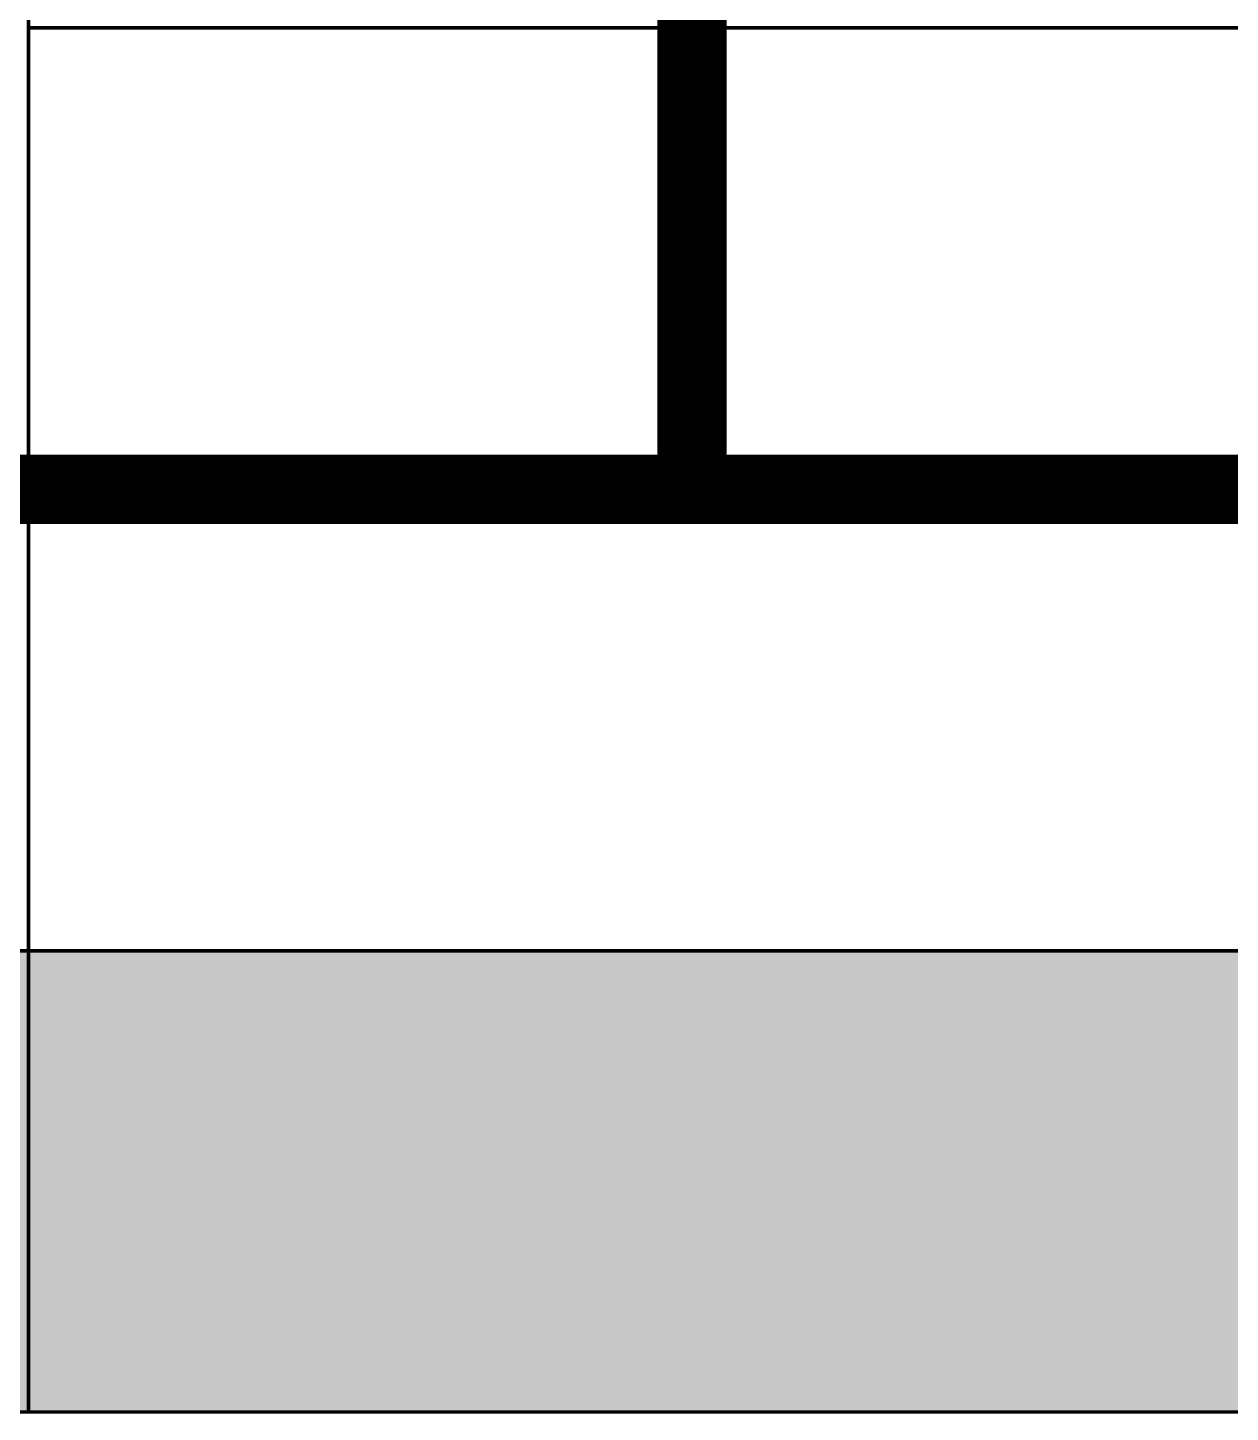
# Model space of a CAD drawing. Header units: millimetres. Extents: x -116965 to 323937, y 291661 to 566926.
# Drawn here: x -42532.3 to -42271.7, y 328239.9 to 328539.8 of the extents above; entities that cross this region are included whole.
import ezdxf

# ---------------------------------------------------------------- set-up
doc = ezdxf.new("R2010")
doc.units = ezdxf.units.MM
doc.layers.get('0').update_dxf_attribs({"lineweight": 18})
doc.layers.add('C00-00-00', color=7, linetype='Continuous')
doc.layers.add('C34-3A-40', color=7, linetype='Continuous', true_color=0x343a40)
doc.layers.add('C62-64-69', color=7, linetype='Continuous', true_color=0x626469)

msp = doc.modelspace()

# ---------------------------------------------------------------- hatches: boundary and pattern name
at = {"layer": 'C34-3A-40'}
h = msp.add_hatch(color=256, dxfattribs=at)
h.dxf.hatch_style = 2
h.paths.add_polyline_path([(-42732.113883, 328339.849361), (-42532.141802, 328339.849361), (-42532.141802, 328239.863317), (-42732.113883, 328239.863317)])
h = msp.add_hatch(color=256, dxfattribs=at)
h.dxf.hatch_style = 2
h.paths.add_polyline_path([(-42532.141802, 328339.849361), (-41832.239512, 328339.849361), (-41832.239512, 328239.863317), (-42532.141802, 328239.863317)])
at = {"layer": 'C62-64-69'}
h = msp.add_hatch(color=256, dxfattribs=at)
h.dxf.hatch_style = 2
h.paths.add_polyline_path([(-42532.141802, 328330.850618), (-42500.146271, 328330.850618), (-42500.146271, 328323.851592), (-42532.141802, 328323.851592)])
h = msp.add_hatch(color=256, dxfattribs=at)
h.dxf.hatch_style = 2
h.paths.add_polyline_path([(-42500.146271, 328330.850618), (-42468.150737, 328330.850618), (-42468.150737, 328323.851592), (-42500.146271, 328323.851592)])
h = msp.add_hatch(color=256, dxfattribs=at)
h.dxf.hatch_style = 2
h.paths.add_polyline_path([(-42500.146271, 328330.850618), (-42468.150737, 328330.850618), (-42468.150737, 328323.851592), (-42500.146271, 328323.851592)])
h = msp.add_hatch(color=256, dxfattribs=at)
h.dxf.hatch_style = 2
h.paths.add_polyline_path([(-42468.150737, 328330.850618), (-42436.155202, 328330.850618), (-42436.155202, 328323.851592), (-42468.150737, 328323.851592)])
h = msp.add_hatch(color=256, dxfattribs=at)
h.dxf.hatch_style = 2
h.paths.add_polyline_path([(-42468.150737, 328330.850618), (-42436.155202, 328330.850618), (-42436.155202, 328323.851592), (-42468.150737, 328323.851592)])
h = msp.add_hatch(color=256, dxfattribs=at)
h.dxf.hatch_style = 2
h.paths.add_polyline_path([(-42436.155202, 328330.850618), (-42404.159671, 328330.850618), (-42404.159671, 328323.851592), (-42436.155202, 328323.851592)])
h = msp.add_hatch(color=256, dxfattribs=at)
h.dxf.hatch_style = 2
h.paths.add_polyline_path([(-42404.159671, 328330.850618), (-42372.164137, 328330.850618), (-42372.164137, 328323.851592), (-42404.159671, 328323.851592)])
h = msp.add_hatch(color=256, dxfattribs=at)
h.dxf.hatch_style = 2
h.paths.add_polyline_path([(-42404.159671, 328330.850618), (-42372.164137, 328330.850618), (-42372.164137, 328323.851592), (-42404.159671, 328323.851592)])
h = msp.add_hatch(color=256, dxfattribs=at)
h.dxf.hatch_style = 2
h.paths.add_polyline_path([(-42372.164137, 328330.850618), (-42340.168602, 328330.850618), (-42340.168602, 328323.851592), (-42372.164137, 328323.851592)])
h = msp.add_hatch(color=256, dxfattribs=at)
h.dxf.hatch_style = 2
h.paths.add_polyline_path([(-42372.164137, 328330.850618), (-42340.168602, 328330.850618), (-42340.168602, 328323.851592), (-42372.164137, 328323.851592)])
h = msp.add_hatch(color=256, dxfattribs=at)
h.dxf.hatch_style = 2
h.paths.add_polyline_path([(-42340.168602, 328330.850618), (-42308.173071, 328330.850618), (-42308.173071, 328323.851592), (-42340.168602, 328323.851592)])
h = msp.add_hatch(color=256, dxfattribs=at)
h.dxf.hatch_style = 2
h.paths.add_polyline_path([(-42340.168602, 328330.850618), (-42308.173071, 328330.850618), (-42308.173071, 328323.851592), (-42340.168602, 328323.851592)])
h = msp.add_hatch(color=256, dxfattribs=at)
h.dxf.hatch_style = 2
h.paths.add_polyline_path([(-42308.173071, 328330.850618), (-42276.177537, 328330.850618), (-42276.177537, 328323.851592), (-42308.173071, 328323.851592)])
h = msp.add_hatch(color=256, dxfattribs=at)
h.dxf.hatch_style = 2
h.paths.add_polyline_path([(-42308.173071, 328330.850618), (-42276.177537, 328330.850618), (-42276.177537, 328323.851592), (-42308.173071, 328323.851592)])
h = msp.add_hatch(color=256, dxfattribs=at)
h.dxf.hatch_style = 2
h.paths.add_polyline_path([(-42276.177537, 328330.850618), (-42244.182002, 328330.850618), (-42244.182002, 328323.851592), (-42276.177537, 328323.851592)])
h = msp.add_hatch(color=256, dxfattribs=at)
h.dxf.hatch_style = 2
h.paths.add_polyline_path([(-42532.141802, 328323.851592), (-42500.146271, 328323.851592), (-42500.146271, 328321.851874), (-42532.141802, 328321.851874)])
h = msp.add_hatch(color=256, dxfattribs=at)
h.dxf.hatch_style = 2
h.paths.add_polyline_path([(-42500.146271, 328323.851592), (-42468.150737, 328323.851592), (-42468.150737, 328321.851874), (-42500.146271, 328321.851874)])
h = msp.add_hatch(color=256, dxfattribs=at)
h.dxf.hatch_style = 2
h.paths.add_polyline_path([(-42500.146271, 328323.851592), (-42468.150737, 328323.851592), (-42468.150737, 328321.851874), (-42500.146271, 328321.851874)])
h = msp.add_hatch(color=256, dxfattribs=at)
h.dxf.hatch_style = 2
h.paths.add_polyline_path([(-42468.150737, 328323.851592), (-42436.155202, 328323.851592), (-42436.155202, 328321.851874), (-42468.150737, 328321.851874)])
h = msp.add_hatch(color=256, dxfattribs=at)
h.dxf.hatch_style = 2
h.paths.add_polyline_path([(-42468.150737, 328323.851592), (-42436.155202, 328323.851592), (-42436.155202, 328321.851874), (-42468.150737, 328321.851874)])
h = msp.add_hatch(color=256, dxfattribs=at)
h.dxf.hatch_style = 2
h.paths.add_polyline_path([(-42436.155202, 328323.851592), (-42404.159671, 328323.851592), (-42404.159671, 328321.851874), (-42436.155202, 328321.851874)])
h = msp.add_hatch(color=256, dxfattribs=at)
h.dxf.hatch_style = 2
h.paths.add_polyline_path([(-42404.159671, 328323.851592), (-42372.164137, 328323.851592), (-42372.164137, 328321.851874), (-42404.159671, 328321.851874)])
h = msp.add_hatch(color=256, dxfattribs=at)
h.dxf.hatch_style = 2
h.paths.add_polyline_path([(-42404.159671, 328323.851592), (-42372.164137, 328323.851592), (-42372.164137, 328321.851874), (-42404.159671, 328321.851874)])
h = msp.add_hatch(color=256, dxfattribs=at)
h.dxf.hatch_style = 2
h.paths.add_polyline_path([(-42372.164137, 328323.851592), (-42340.168602, 328323.851592), (-42340.168602, 328321.851874), (-42372.164137, 328321.851874)])
h = msp.add_hatch(color=256, dxfattribs=at)
h.dxf.hatch_style = 2
h.paths.add_polyline_path([(-42372.164137, 328323.851592), (-42340.168602, 328323.851592), (-42340.168602, 328321.851874), (-42372.164137, 328321.851874)])
h = msp.add_hatch(color=256, dxfattribs=at)
h.dxf.hatch_style = 2
h.paths.add_polyline_path([(-42340.168602, 328323.851592), (-42308.173071, 328323.851592), (-42308.173071, 328321.851874), (-42340.168602, 328321.851874)])
h = msp.add_hatch(color=256, dxfattribs=at)
h.dxf.hatch_style = 2
h.paths.add_polyline_path([(-42340.168602, 328323.851592), (-42308.173071, 328323.851592), (-42308.173071, 328321.851874), (-42340.168602, 328321.851874)])
h = msp.add_hatch(color=256, dxfattribs=at)
h.dxf.hatch_style = 2
h.paths.add_polyline_path([(-42308.173071, 328323.851592), (-42276.177537, 328323.851592), (-42276.177537, 328321.851874), (-42308.173071, 328321.851874)])
h = msp.add_hatch(color=256, dxfattribs=at)
h.dxf.hatch_style = 2
h.paths.add_polyline_path([(-42308.173071, 328323.851592), (-42276.177537, 328323.851592), (-42276.177537, 328321.851874), (-42308.173071, 328321.851874)])
h = msp.add_hatch(color=256, dxfattribs=at)
h.dxf.hatch_style = 2
h.paths.add_polyline_path([(-42276.177537, 328323.851592), (-42244.182002, 328323.851592), (-42244.182002, 328321.851874), (-42276.177537, 328321.851874)])
h = msp.add_hatch(color=256, dxfattribs=at)
h.dxf.hatch_style = 2
h.paths.add_polyline_path([(-42532.141802, 328321.851874), (-42500.146271, 328321.851874), (-42500.146271, 328314.852848), (-42532.141802, 328314.852848)])
h = msp.add_hatch(color=256, dxfattribs=at)
h.dxf.hatch_style = 2
h.paths.add_polyline_path([(-42500.146271, 328321.851874), (-42468.150737, 328321.851874), (-42468.150737, 328314.852848), (-42500.146271, 328314.852848)])
h = msp.add_hatch(color=256, dxfattribs=at)
h.dxf.hatch_style = 2
h.paths.add_polyline_path([(-42500.146271, 328321.851874), (-42468.150737, 328321.851874), (-42468.150737, 328314.852848), (-42500.146271, 328314.852848)])
h = msp.add_hatch(color=256, dxfattribs=at)
h.dxf.hatch_style = 2
h.paths.add_polyline_path([(-42468.150737, 328321.851874), (-42436.155202, 328321.851874), (-42436.155202, 328314.852848), (-42468.150737, 328314.852848)])
h = msp.add_hatch(color=256, dxfattribs=at)
h.dxf.hatch_style = 2
h.paths.add_polyline_path([(-42468.150737, 328321.851874), (-42436.155202, 328321.851874), (-42436.155202, 328314.852848), (-42468.150737, 328314.852848)])
h = msp.add_hatch(color=256, dxfattribs=at)
h.dxf.hatch_style = 2
h.paths.add_polyline_path([(-42436.155202, 328321.851874), (-42404.159671, 328321.851874), (-42404.159671, 328314.852848), (-42436.155202, 328314.852848)])
h = msp.add_hatch(color=256, dxfattribs=at)
h.dxf.hatch_style = 2
h.paths.add_polyline_path([(-42404.159671, 328321.851874), (-42372.164137, 328321.851874), (-42372.164137, 328314.852848), (-42404.159671, 328314.852848)])
h = msp.add_hatch(color=256, dxfattribs=at)
h.dxf.hatch_style = 2
h.paths.add_polyline_path([(-42404.159671, 328321.851874), (-42372.164137, 328321.851874), (-42372.164137, 328314.852848), (-42404.159671, 328314.852848)])
h = msp.add_hatch(color=256, dxfattribs=at)
h.dxf.hatch_style = 2
h.paths.add_polyline_path([(-42372.164137, 328321.851874), (-42340.168602, 328321.851874), (-42340.168602, 328314.852848), (-42372.164137, 328314.852848)])
h = msp.add_hatch(color=256, dxfattribs=at)
h.dxf.hatch_style = 2
h.paths.add_polyline_path([(-42372.164137, 328321.851874), (-42340.168602, 328321.851874), (-42340.168602, 328314.852848), (-42372.164137, 328314.852848)])
h = msp.add_hatch(color=256, dxfattribs=at)
h.dxf.hatch_style = 2
h.paths.add_polyline_path([(-42340.168602, 328321.851874), (-42308.173071, 328321.851874), (-42308.173071, 328314.852848), (-42340.168602, 328314.852848)])
h = msp.add_hatch(color=256, dxfattribs=at)
h.dxf.hatch_style = 2
h.paths.add_polyline_path([(-42340.168602, 328321.851874), (-42308.173071, 328321.851874), (-42308.173071, 328314.852848), (-42340.168602, 328314.852848)])
h = msp.add_hatch(color=256, dxfattribs=at)
h.dxf.hatch_style = 2
h.paths.add_polyline_path([(-42308.173071, 328321.851874), (-42276.177537, 328321.851874), (-42276.177537, 328314.852848), (-42308.173071, 328314.852848)])
h = msp.add_hatch(color=256, dxfattribs=at)
h.dxf.hatch_style = 2
h.paths.add_polyline_path([(-42308.173071, 328321.851874), (-42276.177537, 328321.851874), (-42276.177537, 328314.852848), (-42308.173071, 328314.852848)])
h = msp.add_hatch(color=256, dxfattribs=at)
h.dxf.hatch_style = 2
h.paths.add_polyline_path([(-42276.177537, 328321.851874), (-42244.182002, 328321.851874), (-42244.182002, 328314.852848), (-42276.177537, 328314.852848)])
h = msp.add_hatch(color=256, dxfattribs=at)
h.dxf.hatch_style = 2
h.paths.add_polyline_path([(-42532.141802, 328314.852848), (-42500.146271, 328314.852848), (-42500.146271, 328312.85313), (-42532.141802, 328312.85313)])
h = msp.add_hatch(color=256, dxfattribs=at)
h.dxf.hatch_style = 2
h.paths.add_polyline_path([(-42500.146271, 328314.852848), (-42468.150737, 328314.852848), (-42468.150737, 328312.85313), (-42500.146271, 328312.85313)])
h = msp.add_hatch(color=256, dxfattribs=at)
h.dxf.hatch_style = 2
h.paths.add_polyline_path([(-42500.146271, 328314.852848), (-42468.150737, 328314.852848), (-42468.150737, 328312.85313), (-42500.146271, 328312.85313)])
h = msp.add_hatch(color=256, dxfattribs=at)
h.dxf.hatch_style = 2
h.paths.add_polyline_path([(-42468.150737, 328314.852848), (-42436.155202, 328314.852848), (-42436.155202, 328312.85313), (-42468.150737, 328312.85313)])
h = msp.add_hatch(color=256, dxfattribs=at)
h.dxf.hatch_style = 2
h.paths.add_polyline_path([(-42468.150737, 328314.852848), (-42436.155202, 328314.852848), (-42436.155202, 328312.85313), (-42468.150737, 328312.85313)])
h = msp.add_hatch(color=256, dxfattribs=at)
h.dxf.hatch_style = 2
h.paths.add_polyline_path([(-42436.155202, 328314.852848), (-42404.159671, 328314.852848), (-42404.159671, 328312.85313), (-42436.155202, 328312.85313)])
h = msp.add_hatch(color=256, dxfattribs=at)
h.dxf.hatch_style = 2
h.paths.add_polyline_path([(-42404.159671, 328314.852848), (-42372.164137, 328314.852848), (-42372.164137, 328312.85313), (-42404.159671, 328312.85313)])
h = msp.add_hatch(color=256, dxfattribs=at)
h.dxf.hatch_style = 2
h.paths.add_polyline_path([(-42404.159671, 328314.852848), (-42372.164137, 328314.852848), (-42372.164137, 328312.85313), (-42404.159671, 328312.85313)])
h = msp.add_hatch(color=256, dxfattribs=at)
h.dxf.hatch_style = 2
h.paths.add_polyline_path([(-42372.164137, 328314.852848), (-42340.168602, 328314.852848), (-42340.168602, 328312.85313), (-42372.164137, 328312.85313)])
h = msp.add_hatch(color=256, dxfattribs=at)
h.dxf.hatch_style = 2
h.paths.add_polyline_path([(-42372.164137, 328314.852848), (-42340.168602, 328314.852848), (-42340.168602, 328312.85313), (-42372.164137, 328312.85313)])
h = msp.add_hatch(color=256, dxfattribs=at)
h.dxf.hatch_style = 2
h.paths.add_polyline_path([(-42340.168602, 328314.852848), (-42308.173071, 328314.852848), (-42308.173071, 328312.85313), (-42340.168602, 328312.85313)])
h = msp.add_hatch(color=256, dxfattribs=at)
h.dxf.hatch_style = 2
h.paths.add_polyline_path([(-42340.168602, 328314.852848), (-42308.173071, 328314.852848), (-42308.173071, 328312.85313), (-42340.168602, 328312.85313)])
h = msp.add_hatch(color=256, dxfattribs=at)
h.dxf.hatch_style = 2
h.paths.add_polyline_path([(-42308.173071, 328314.852848), (-42276.177537, 328314.852848), (-42276.177537, 328312.85313), (-42308.173071, 328312.85313)])
h = msp.add_hatch(color=256, dxfattribs=at)
h.dxf.hatch_style = 2
h.paths.add_polyline_path([(-42308.173071, 328314.852848), (-42276.177537, 328314.852848), (-42276.177537, 328312.85313), (-42308.173071, 328312.85313)])
h = msp.add_hatch(color=256, dxfattribs=at)
h.dxf.hatch_style = 2
h.paths.add_polyline_path([(-42276.177537, 328314.852848), (-42244.182002, 328314.852848), (-42244.182002, 328312.85313), (-42276.177537, 328312.85313)])
h = msp.add_hatch(color=256, dxfattribs=at)
h.dxf.hatch_style = 2
h.paths.add_polyline_path([(-42532.141802, 328312.85313), (-42500.146271, 328312.85313), (-42500.146271, 328305.854105), (-42532.141802, 328305.854105)])
h = msp.add_hatch(color=256, dxfattribs=at)
h.dxf.hatch_style = 2
h.paths.add_polyline_path([(-42500.146271, 328312.85313), (-42468.150737, 328312.85313), (-42468.150737, 328305.854105), (-42500.146271, 328305.854105)])
h = msp.add_hatch(color=256, dxfattribs=at)
h.dxf.hatch_style = 2
h.paths.add_polyline_path([(-42500.146271, 328312.85313), (-42468.150737, 328312.85313), (-42468.150737, 328305.854105), (-42500.146271, 328305.854105)])
h = msp.add_hatch(color=256, dxfattribs=at)
h.dxf.hatch_style = 2
h.paths.add_polyline_path([(-42468.150737, 328312.85313), (-42436.155202, 328312.85313), (-42436.155202, 328305.854105), (-42468.150737, 328305.854105)])
h = msp.add_hatch(color=256, dxfattribs=at)
h.dxf.hatch_style = 2
h.paths.add_polyline_path([(-42468.150737, 328312.85313), (-42436.155202, 328312.85313), (-42436.155202, 328305.854105), (-42468.150737, 328305.854105)])
h = msp.add_hatch(color=256, dxfattribs=at)
h.dxf.hatch_style = 2
h.paths.add_polyline_path([(-42436.155202, 328312.85313), (-42404.159671, 328312.85313), (-42404.159671, 328305.854105), (-42436.155202, 328305.854105)])
h = msp.add_hatch(color=256, dxfattribs=at)
h.dxf.hatch_style = 2
h.paths.add_polyline_path([(-42404.159671, 328312.85313), (-42372.164137, 328312.85313), (-42372.164137, 328305.854105), (-42404.159671, 328305.854105)])
h = msp.add_hatch(color=256, dxfattribs=at)
h.dxf.hatch_style = 2
h.paths.add_polyline_path([(-42404.159671, 328312.85313), (-42372.164137, 328312.85313), (-42372.164137, 328305.854105), (-42404.159671, 328305.854105)])
h = msp.add_hatch(color=256, dxfattribs=at)
h.dxf.hatch_style = 2
h.paths.add_polyline_path([(-42372.164137, 328312.85313), (-42340.168602, 328312.85313), (-42340.168602, 328305.854105), (-42372.164137, 328305.854105)])
h = msp.add_hatch(color=256, dxfattribs=at)
h.dxf.hatch_style = 2
h.paths.add_polyline_path([(-42372.164137, 328312.85313), (-42340.168602, 328312.85313), (-42340.168602, 328305.854105), (-42372.164137, 328305.854105)])
h = msp.add_hatch(color=256, dxfattribs=at)
h.dxf.hatch_style = 2
h.paths.add_polyline_path([(-42340.168602, 328312.85313), (-42308.173071, 328312.85313), (-42308.173071, 328305.854105), (-42340.168602, 328305.854105)])
h = msp.add_hatch(color=256, dxfattribs=at)
h.dxf.hatch_style = 2
h.paths.add_polyline_path([(-42340.168602, 328312.85313), (-42308.173071, 328312.85313), (-42308.173071, 328305.854105), (-42340.168602, 328305.854105)])
h = msp.add_hatch(color=256, dxfattribs=at)
h.dxf.hatch_style = 2
h.paths.add_polyline_path([(-42308.173071, 328312.85313), (-42276.177537, 328312.85313), (-42276.177537, 328305.854105), (-42308.173071, 328305.854105)])
h = msp.add_hatch(color=256, dxfattribs=at)
h.dxf.hatch_style = 2
h.paths.add_polyline_path([(-42308.173071, 328312.85313), (-42276.177537, 328312.85313), (-42276.177537, 328305.854105), (-42308.173071, 328305.854105)])
h = msp.add_hatch(color=256, dxfattribs=at)
h.dxf.hatch_style = 2
h.paths.add_polyline_path([(-42276.177537, 328312.85313), (-42244.182002, 328312.85313), (-42244.182002, 328305.854105), (-42276.177537, 328305.854105)])
h = msp.add_hatch(color=256, dxfattribs=at)
h.dxf.hatch_style = 2
h.paths.add_polyline_path([(-42532.141802, 328305.854105), (-42500.146271, 328305.854105), (-42500.146271, 328303.854386), (-42532.141802, 328303.854386)])
h = msp.add_hatch(color=256, dxfattribs=at)
h.dxf.hatch_style = 2
h.paths.add_polyline_path([(-42500.146271, 328305.854105), (-42468.150737, 328305.854105), (-42468.150737, 328303.854386), (-42500.146271, 328303.854386)])
h = msp.add_hatch(color=256, dxfattribs=at)
h.dxf.hatch_style = 2
h.paths.add_polyline_path([(-42500.146271, 328305.854105), (-42468.150737, 328305.854105), (-42468.150737, 328303.854386), (-42500.146271, 328303.854386)])
h = msp.add_hatch(color=256, dxfattribs=at)
h.dxf.hatch_style = 2
h.paths.add_polyline_path([(-42468.150737, 328305.854105), (-42436.155202, 328305.854105), (-42436.155202, 328303.854386), (-42468.150737, 328303.854386)])
h = msp.add_hatch(color=256, dxfattribs=at)
h.dxf.hatch_style = 2
h.paths.add_polyline_path([(-42468.150737, 328305.854105), (-42436.155202, 328305.854105), (-42436.155202, 328303.854386), (-42468.150737, 328303.854386)])
h = msp.add_hatch(color=256, dxfattribs=at)
h.dxf.hatch_style = 2
h.paths.add_polyline_path([(-42436.155202, 328305.854105), (-42404.159671, 328305.854105), (-42404.159671, 328303.854386), (-42436.155202, 328303.854386)])
h = msp.add_hatch(color=256, dxfattribs=at)
h.dxf.hatch_style = 2
h.paths.add_polyline_path([(-42404.159671, 328305.854105), (-42372.164137, 328305.854105), (-42372.164137, 328303.854386), (-42404.159671, 328303.854386)])
h = msp.add_hatch(color=256, dxfattribs=at)
h.dxf.hatch_style = 2
h.paths.add_polyline_path([(-42404.159671, 328305.854105), (-42372.164137, 328305.854105), (-42372.164137, 328303.854386), (-42404.159671, 328303.854386)])
h = msp.add_hatch(color=256, dxfattribs=at)
h.dxf.hatch_style = 2
h.paths.add_polyline_path([(-42372.164137, 328305.854105), (-42340.168602, 328305.854105), (-42340.168602, 328303.854386), (-42372.164137, 328303.854386)])
h = msp.add_hatch(color=256, dxfattribs=at)
h.dxf.hatch_style = 2
h.paths.add_polyline_path([(-42372.164137, 328305.854105), (-42340.168602, 328305.854105), (-42340.168602, 328303.854386), (-42372.164137, 328303.854386)])
h = msp.add_hatch(color=256, dxfattribs=at)
h.dxf.hatch_style = 2
h.paths.add_polyline_path([(-42340.168602, 328305.854105), (-42308.173071, 328305.854105), (-42308.173071, 328303.854386), (-42340.168602, 328303.854386)])
h = msp.add_hatch(color=256, dxfattribs=at)
h.dxf.hatch_style = 2
h.paths.add_polyline_path([(-42340.168602, 328305.854105), (-42308.173071, 328305.854105), (-42308.173071, 328303.854386), (-42340.168602, 328303.854386)])
h = msp.add_hatch(color=256, dxfattribs=at)
h.dxf.hatch_style = 2
h.paths.add_polyline_path([(-42308.173071, 328305.854105), (-42276.177537, 328305.854105), (-42276.177537, 328303.854386), (-42308.173071, 328303.854386)])
h = msp.add_hatch(color=256, dxfattribs=at)
h.dxf.hatch_style = 2
h.paths.add_polyline_path([(-42308.173071, 328305.854105), (-42276.177537, 328305.854105), (-42276.177537, 328303.854386), (-42308.173071, 328303.854386)])
h = msp.add_hatch(color=256, dxfattribs=at)
h.dxf.hatch_style = 2
h.paths.add_polyline_path([(-42276.177537, 328305.854105), (-42244.182002, 328305.854105), (-42244.182002, 328303.854386), (-42276.177537, 328303.854386)])
h = msp.add_hatch(color=256, dxfattribs=at)
h.dxf.hatch_style = 2
h.paths.add_polyline_path([(-42532.141802, 328303.854386), (-42500.146271, 328303.854386), (-42500.146271, 328296.855361), (-42532.141802, 328296.855361)])
h = msp.add_hatch(color=256, dxfattribs=at)
h.dxf.hatch_style = 2
h.paths.add_polyline_path([(-42500.146271, 328303.854386), (-42468.150737, 328303.854386), (-42468.150737, 328296.855361), (-42500.146271, 328296.855361)])
h = msp.add_hatch(color=256, dxfattribs=at)
h.dxf.hatch_style = 2
h.paths.add_polyline_path([(-42500.146271, 328303.854386), (-42468.150737, 328303.854386), (-42468.150737, 328296.855361), (-42500.146271, 328296.855361)])
h = msp.add_hatch(color=256, dxfattribs=at)
h.dxf.hatch_style = 2
h.paths.add_polyline_path([(-42468.150737, 328303.854386), (-42436.155202, 328303.854386), (-42436.155202, 328296.855361), (-42468.150737, 328296.855361)])
h = msp.add_hatch(color=256, dxfattribs=at)
h.dxf.hatch_style = 2
h.paths.add_polyline_path([(-42468.150737, 328303.854386), (-42436.155202, 328303.854386), (-42436.155202, 328296.855361), (-42468.150737, 328296.855361)])
h = msp.add_hatch(color=256, dxfattribs=at)
h.dxf.hatch_style = 2
h.paths.add_polyline_path([(-42436.155202, 328303.854386), (-42404.159671, 328303.854386), (-42404.159671, 328296.855361), (-42436.155202, 328296.855361)])
h = msp.add_hatch(color=256, dxfattribs=at)
h.dxf.hatch_style = 2
h.paths.add_polyline_path([(-42404.159671, 328303.854386), (-42372.164137, 328303.854386), (-42372.164137, 328296.855361), (-42404.159671, 328296.855361)])
h = msp.add_hatch(color=256, dxfattribs=at)
h.dxf.hatch_style = 2
h.paths.add_polyline_path([(-42404.159671, 328303.854386), (-42372.164137, 328303.854386), (-42372.164137, 328296.855361), (-42404.159671, 328296.855361)])
h = msp.add_hatch(color=256, dxfattribs=at)
h.dxf.hatch_style = 2
h.paths.add_polyline_path([(-42372.164137, 328303.854386), (-42340.168602, 328303.854386), (-42340.168602, 328296.855361), (-42372.164137, 328296.855361)])
h = msp.add_hatch(color=256, dxfattribs=at)
h.dxf.hatch_style = 2
h.paths.add_polyline_path([(-42372.164137, 328303.854386), (-42340.168602, 328303.854386), (-42340.168602, 328296.855361), (-42372.164137, 328296.855361)])
h = msp.add_hatch(color=256, dxfattribs=at)
h.dxf.hatch_style = 2
h.paths.add_polyline_path([(-42340.168602, 328303.854386), (-42308.173071, 328303.854386), (-42308.173071, 328296.855361), (-42340.168602, 328296.855361)])
h = msp.add_hatch(color=256, dxfattribs=at)
h.dxf.hatch_style = 2
h.paths.add_polyline_path([(-42340.168602, 328303.854386), (-42308.173071, 328303.854386), (-42308.173071, 328296.855361), (-42340.168602, 328296.855361)])
h = msp.add_hatch(color=256, dxfattribs=at)
h.dxf.hatch_style = 2
h.paths.add_polyline_path([(-42308.173071, 328303.854386), (-42276.177537, 328303.854386), (-42276.177537, 328296.855361), (-42308.173071, 328296.855361)])
h = msp.add_hatch(color=256, dxfattribs=at)
h.dxf.hatch_style = 2
h.paths.add_polyline_path([(-42308.173071, 328303.854386), (-42276.177537, 328303.854386), (-42276.177537, 328296.855361), (-42308.173071, 328296.855361)])
h = msp.add_hatch(color=256, dxfattribs=at)
h.dxf.hatch_style = 2
h.paths.add_polyline_path([(-42276.177537, 328303.854386), (-42244.182002, 328303.854386), (-42244.182002, 328296.855361), (-42276.177537, 328296.855361)])
h = msp.add_hatch(color=256, dxfattribs=at)
h.dxf.hatch_style = 2
h.paths.add_polyline_path([(-42532.141802, 328296.855361), (-42500.146271, 328296.855361), (-42500.146271, 328294.855643), (-42532.141802, 328294.855643)])
h = msp.add_hatch(color=256, dxfattribs=at)
h.dxf.hatch_style = 2
h.paths.add_polyline_path([(-42500.146271, 328296.855361), (-42468.150737, 328296.855361), (-42468.150737, 328294.855643), (-42500.146271, 328294.855643)])
h = msp.add_hatch(color=256, dxfattribs=at)
h.dxf.hatch_style = 2
h.paths.add_polyline_path([(-42500.146271, 328296.855361), (-42468.150737, 328296.855361), (-42468.150737, 328294.855643), (-42500.146271, 328294.855643)])
h = msp.add_hatch(color=256, dxfattribs=at)
h.dxf.hatch_style = 2
h.paths.add_polyline_path([(-42468.150737, 328296.855361), (-42436.155202, 328296.855361), (-42436.155202, 328294.855643), (-42468.150737, 328294.855643)])
h = msp.add_hatch(color=256, dxfattribs=at)
h.dxf.hatch_style = 2
h.paths.add_polyline_path([(-42468.150737, 328296.855361), (-42436.155202, 328296.855361), (-42436.155202, 328294.855643), (-42468.150737, 328294.855643)])
h = msp.add_hatch(color=256, dxfattribs=at)
h.dxf.hatch_style = 2
h.paths.add_polyline_path([(-42436.155202, 328296.855361), (-42404.159671, 328296.855361), (-42404.159671, 328294.855643), (-42436.155202, 328294.855643)])
h = msp.add_hatch(color=256, dxfattribs=at)
h.dxf.hatch_style = 2
h.paths.add_polyline_path([(-42404.159671, 328296.855361), (-42372.164137, 328296.855361), (-42372.164137, 328294.855643), (-42404.159671, 328294.855643)])
h = msp.add_hatch(color=256, dxfattribs=at)
h.dxf.hatch_style = 2
h.paths.add_polyline_path([(-42404.159671, 328296.855361), (-42372.164137, 328296.855361), (-42372.164137, 328294.855643), (-42404.159671, 328294.855643)])
h = msp.add_hatch(color=256, dxfattribs=at)
h.dxf.hatch_style = 2
h.paths.add_polyline_path([(-42372.164137, 328296.855361), (-42340.168602, 328296.855361), (-42340.168602, 328294.855643), (-42372.164137, 328294.855643)])
h = msp.add_hatch(color=256, dxfattribs=at)
h.dxf.hatch_style = 2
h.paths.add_polyline_path([(-42372.164137, 328296.855361), (-42340.168602, 328296.855361), (-42340.168602, 328294.855643), (-42372.164137, 328294.855643)])
h = msp.add_hatch(color=256, dxfattribs=at)
h.dxf.hatch_style = 2
h.paths.add_polyline_path([(-42340.168602, 328296.855361), (-42308.173071, 328296.855361), (-42308.173071, 328294.855643), (-42340.168602, 328294.855643)])
h = msp.add_hatch(color=256, dxfattribs=at)
h.dxf.hatch_style = 2
h.paths.add_polyline_path([(-42340.168602, 328296.855361), (-42308.173071, 328296.855361), (-42308.173071, 328294.855643), (-42340.168602, 328294.855643)])
h = msp.add_hatch(color=256, dxfattribs=at)
h.dxf.hatch_style = 2
h.paths.add_polyline_path([(-42308.173071, 328296.855361), (-42276.177537, 328296.855361), (-42276.177537, 328294.855643), (-42308.173071, 328294.855643)])
h = msp.add_hatch(color=256, dxfattribs=at)
h.dxf.hatch_style = 2
h.paths.add_polyline_path([(-42308.173071, 328296.855361), (-42276.177537, 328296.855361), (-42276.177537, 328294.855643), (-42308.173071, 328294.855643)])
h = msp.add_hatch(color=256, dxfattribs=at)
h.dxf.hatch_style = 2
h.paths.add_polyline_path([(-42276.177537, 328296.855361), (-42244.182002, 328296.855361), (-42244.182002, 328294.855643), (-42276.177537, 328294.855643)])
h = msp.add_hatch(color=256, dxfattribs=at)
h.dxf.hatch_style = 2
h.paths.add_polyline_path([(-42532.141802, 328294.855643), (-42500.146271, 328294.855643), (-42500.146271, 328287.856617), (-42532.141802, 328287.856617)])
h = msp.add_hatch(color=256, dxfattribs=at)
h.dxf.hatch_style = 2
h.paths.add_polyline_path([(-42500.146271, 328294.855643), (-42468.150737, 328294.855643), (-42468.150737, 328287.856617), (-42500.146271, 328287.856617)])
h = msp.add_hatch(color=256, dxfattribs=at)
h.dxf.hatch_style = 2
h.paths.add_polyline_path([(-42500.146271, 328294.855643), (-42468.150737, 328294.855643), (-42468.150737, 328287.856617), (-42500.146271, 328287.856617)])
h = msp.add_hatch(color=256, dxfattribs=at)
h.dxf.hatch_style = 2
h.paths.add_polyline_path([(-42468.150737, 328294.855643), (-42436.155202, 328294.855643), (-42436.155202, 328287.856617), (-42468.150737, 328287.856617)])
h = msp.add_hatch(color=256, dxfattribs=at)
h.dxf.hatch_style = 2
h.paths.add_polyline_path([(-42468.150737, 328294.855643), (-42436.155202, 328294.855643), (-42436.155202, 328287.856617), (-42468.150737, 328287.856617)])
h = msp.add_hatch(color=256, dxfattribs=at)
h.dxf.hatch_style = 2
h.paths.add_polyline_path([(-42436.155202, 328294.855643), (-42404.159671, 328294.855643), (-42404.159671, 328287.856617), (-42436.155202, 328287.856617)])
h = msp.add_hatch(color=256, dxfattribs=at)
h.dxf.hatch_style = 2
h.paths.add_polyline_path([(-42404.159671, 328294.855643), (-42372.164137, 328294.855643), (-42372.164137, 328287.856617), (-42404.159671, 328287.856617)])
h = msp.add_hatch(color=256, dxfattribs=at)
h.dxf.hatch_style = 2
h.paths.add_polyline_path([(-42404.159671, 328294.855643), (-42372.164137, 328294.855643), (-42372.164137, 328287.856617), (-42404.159671, 328287.856617)])
h = msp.add_hatch(color=256, dxfattribs=at)
h.dxf.hatch_style = 2
h.paths.add_polyline_path([(-42372.164137, 328294.855643), (-42340.168602, 328294.855643), (-42340.168602, 328287.856617), (-42372.164137, 328287.856617)])
h = msp.add_hatch(color=256, dxfattribs=at)
h.dxf.hatch_style = 2
h.paths.add_polyline_path([(-42372.164137, 328294.855643), (-42340.168602, 328294.855643), (-42340.168602, 328287.856617), (-42372.164137, 328287.856617)])
h = msp.add_hatch(color=256, dxfattribs=at)
h.dxf.hatch_style = 2
h.paths.add_polyline_path([(-42340.168602, 328294.855643), (-42308.173071, 328294.855643), (-42308.173071, 328287.856617), (-42340.168602, 328287.856617)])
h = msp.add_hatch(color=256, dxfattribs=at)
h.dxf.hatch_style = 2
h.paths.add_polyline_path([(-42340.168602, 328294.855643), (-42308.173071, 328294.855643), (-42308.173071, 328287.856617), (-42340.168602, 328287.856617)])
h = msp.add_hatch(color=256, dxfattribs=at)
h.dxf.hatch_style = 2
h.paths.add_polyline_path([(-42308.173071, 328294.855643), (-42276.177537, 328294.855643), (-42276.177537, 328287.856617), (-42308.173071, 328287.856617)])
h = msp.add_hatch(color=256, dxfattribs=at)
h.dxf.hatch_style = 2
h.paths.add_polyline_path([(-42308.173071, 328294.855643), (-42276.177537, 328294.855643), (-42276.177537, 328287.856617), (-42308.173071, 328287.856617)])
h = msp.add_hatch(color=256, dxfattribs=at)
h.dxf.hatch_style = 2
h.paths.add_polyline_path([(-42276.177537, 328294.855643), (-42244.182002, 328294.855643), (-42244.182002, 328287.856617), (-42276.177537, 328287.856617)])
h = msp.add_hatch(color=256, dxfattribs=at)
h.dxf.hatch_style = 2
h.paths.add_polyline_path([(-42532.141802, 328287.856617), (-42500.146271, 328287.856617), (-42500.146271, 328285.856899), (-42532.141802, 328285.856899)])
h = msp.add_hatch(color=256, dxfattribs=at)
h.dxf.hatch_style = 2
h.paths.add_polyline_path([(-42500.146271, 328287.856617), (-42468.150737, 328287.856617), (-42468.150737, 328285.856899), (-42500.146271, 328285.856899)])
h = msp.add_hatch(color=256, dxfattribs=at)
h.dxf.hatch_style = 2
h.paths.add_polyline_path([(-42500.146271, 328287.856617), (-42468.150737, 328287.856617), (-42468.150737, 328285.856899), (-42500.146271, 328285.856899)])
h = msp.add_hatch(color=256, dxfattribs=at)
h.dxf.hatch_style = 2
h.paths.add_polyline_path([(-42468.150737, 328287.856617), (-42436.155202, 328287.856617), (-42436.155202, 328285.856899), (-42468.150737, 328285.856899)])
h = msp.add_hatch(color=256, dxfattribs=at)
h.dxf.hatch_style = 2
h.paths.add_polyline_path([(-42468.150737, 328287.856617), (-42436.155202, 328287.856617), (-42436.155202, 328285.856899), (-42468.150737, 328285.856899)])
h = msp.add_hatch(color=256, dxfattribs=at)
h.dxf.hatch_style = 2
h.paths.add_polyline_path([(-42436.155202, 328287.856617), (-42404.159671, 328287.856617), (-42404.159671, 328285.856899), (-42436.155202, 328285.856899)])
h = msp.add_hatch(color=256, dxfattribs=at)
h.dxf.hatch_style = 2
h.paths.add_polyline_path([(-42404.159671, 328287.856617), (-42372.164137, 328287.856617), (-42372.164137, 328285.856899), (-42404.159671, 328285.856899)])
h = msp.add_hatch(color=256, dxfattribs=at)
h.dxf.hatch_style = 2
h.paths.add_polyline_path([(-42404.159671, 328287.856617), (-42372.164137, 328287.856617), (-42372.164137, 328285.856899), (-42404.159671, 328285.856899)])
h = msp.add_hatch(color=256, dxfattribs=at)
h.dxf.hatch_style = 2
h.paths.add_polyline_path([(-42372.164137, 328287.856617), (-42340.168602, 328287.856617), (-42340.168602, 328285.856899), (-42372.164137, 328285.856899)])
h = msp.add_hatch(color=256, dxfattribs=at)
h.dxf.hatch_style = 2
h.paths.add_polyline_path([(-42372.164137, 328287.856617), (-42340.168602, 328287.856617), (-42340.168602, 328285.856899), (-42372.164137, 328285.856899)])
h = msp.add_hatch(color=256, dxfattribs=at)
h.dxf.hatch_style = 2
h.paths.add_polyline_path([(-42340.168602, 328287.856617), (-42308.173071, 328287.856617), (-42308.173071, 328285.856899), (-42340.168602, 328285.856899)])
h = msp.add_hatch(color=256, dxfattribs=at)
h.dxf.hatch_style = 2
h.paths.add_polyline_path([(-42340.168602, 328287.856617), (-42308.173071, 328287.856617), (-42308.173071, 328285.856899), (-42340.168602, 328285.856899)])
h = msp.add_hatch(color=256, dxfattribs=at)
h.dxf.hatch_style = 2
h.paths.add_polyline_path([(-42308.173071, 328287.856617), (-42276.177537, 328287.856617), (-42276.177537, 328285.856899), (-42308.173071, 328285.856899)])
h = msp.add_hatch(color=256, dxfattribs=at)
h.dxf.hatch_style = 2
h.paths.add_polyline_path([(-42308.173071, 328287.856617), (-42276.177537, 328287.856617), (-42276.177537, 328285.856899), (-42308.173071, 328285.856899)])
h = msp.add_hatch(color=256, dxfattribs=at)
h.dxf.hatch_style = 2
h.paths.add_polyline_path([(-42276.177537, 328287.856617), (-42244.182002, 328287.856617), (-42244.182002, 328285.856899), (-42276.177537, 328285.856899)])

# ---------------------------------------------------------------- linework, layer by layer
at = {"color": 1, "lineweight": -3, "ltscale": 5, "const_width": 15}
for points in [[(-42388.39201, 329306.888933), (-42388.39201, 328439.835402)], [(-43432.016175, 328439.835402), (-41832.239517, 328439.835402)]]:
    msp.add_lwpolyline(points, dxfattribs=at)
at = {"layer": 'C00-00-00', "lineweight": 211}
for points in [[(-42532.141802, 330439.556236), (-41832.239512, 330439.556236), (-41832.239512, 328239.863317), (-42532.141802, 328239.863317)], [(-42732.113883, 328339.849361), (-42532.141802, 328339.849361), (-42532.141802, 328239.863317), (-42732.113883, 328239.863317)], [(-42532.141802, 328339.849361), (-41832.239512, 328339.849361), (-41832.239512, 328239.863317), (-42532.141802, 328239.863317)]]:
    msp.add_lwpolyline(points, close=True, dxfattribs=at)
at = {"layer": 'C00-00-00', "lineweight": 100}
for points in [[(-42732.113883, 330339.570192), (-42532.141802, 330339.570192), (-42532.141802, 328339.849361), (-42732.113883, 328339.849361)], [(-42532.141802, 329089.744674), (-41832.239512, 329089.744674), (-41832.239512, 328539.821442), (-42532.141802, 328539.821442)], [(-42532.141802, 328539.821442), (-41832.239512, 328539.821442), (-41832.239512, 328339.849361), (-42532.141802, 328339.849361)], [(-42532.141802, 328539.821442), (-41832.239512, 328539.821442), (-41832.239512, 328339.849361), (-42532.141802, 328339.849361)]]:
    msp.add_lwpolyline(points, close=True, dxfattribs=at)

doc.saveas('drawing.dxf')
